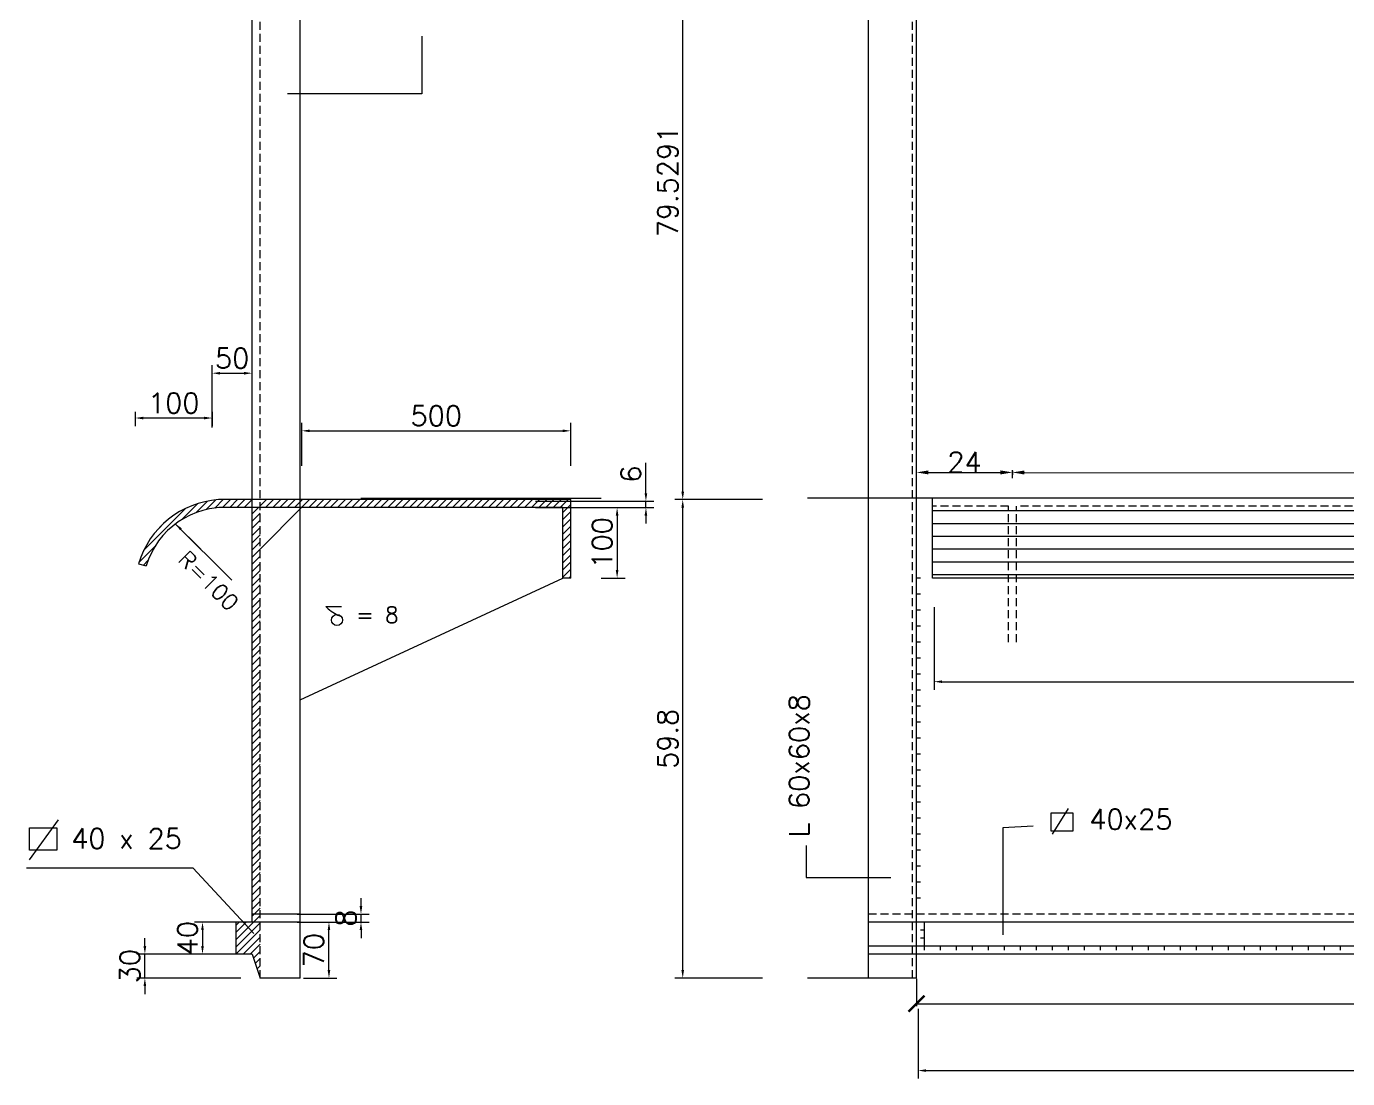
# Model space of a CAD drawing. Header units: metres. Extents: x 444 to 3227, y -3167 to -392.
# Drawn here: x 2249.2 to 2414.2, y -757.6 to -626.1 of the extents above; entities that cross this region are included whole.
import ezdxf

# ---------------------------------------------------------------- set-up
doc = ezdxf.new("R2010")
doc.units = ezdxf.units.M
doc.linetypes.add('DASHEDX2', pattern=[1.5, 1, -0.5])
doc.layers.get('0').update_dxf_attribs({"linetype": 'CONTINUOUS'})
doc.layers.get('DEFPOINTS').update_dxf_attribs({"linetype": 'CONTINUOUS'})
doc.layers.add('BANGUNAN', color=7, linetype='CONTINUOUS')
doc.layers.add('DIMENSI', color=7, linetype='CONTINUOUS')
doc.styles.get("Standard").update_dxf_attribs({"font": 'Simplex.shx', "height": 2.5})
doc.dimstyles.new('Skala 100', dxfattribs={"dimtxt": 0.2, "dimasz": 2, "dimexe": 0.3, "dimexo": 0.1, "dimgap": 0.05, "dimtad": 3, "dimtih": 1, "dimtoh": 1, "dimdec": 0, "dimzin": 0, "dimdsep": 46, "dimtxsty": 'Standard', "dimblk": 'ARCHTICK', "dimcen": -0.2, "dimclrd": 8, "dimclre": 8, "dimclrt": 10, "dimadec": 0, "dimazin": 0, "dimtfac": 1, "dimtdec": 0, "dimtofl": 0, "dimtmove": 0, "dimatfit": 3, "dimldrblk": 'ARCHTICK', "dimfxl": 1, "dimtolj": 1, "dimtzin": 0, "dimarcsym": 0})
doc.dimstyles.new('Skala 200', dxfattribs={"dimtxt": 0.2, "dimasz": 1.5, "dimexe": 0.3, "dimexo": 0.1, "dimgap": 0.05, "dimtad": 3, "dimtih": 1, "dimtoh": 1, "dimdec": 0, "dimlfac": 2, "dimzin": 0, "dimdsep": 46, "dimtxsty": 'Standard', "dimcen": -0.2, "dimclrd": 8, "dimclre": 8, "dimclrt": 10, "dimadec": 0, "dimazin": 0, "dimtfac": 1, "dimtdec": 0, "dimtofl": 0, "dimtmove": 0, "dimatfit": 3, "dimfxl": 1, "dimtolj": 1, "dimtzin": 0, "dimarcsym": 0})
doc.dimstyles.get("Standard").update_dxf_attribs({"dimtxt": 0.18, "dimasz": 0.18, "dimexe": 0.18, "dimexo": 0.0625, "dimgap": 0.09, "dimtad": 0, "dimtih": 1, "dimtoh": 1, "dimdec": 4, "dimzin": 0, "dimdsep": 46, "dimtxsty": 'Standard', "dimcen": 0.09, "dimadec": 0, "dimazin": 0, "dimtfac": 1, "dimtdec": 4, "dimtofl": 0, "dimtmove": 0, "dimatfit": 3, "dimfxl": 1, "dimtolj": 1, "dimtzin": 0, "dimarcsym": 0})
pattern_1 = [(45, (1643.5781, -949.0842), (-0.4490128, 0.4490128), [])]

# ---------------------------------------------------------------- blocks, each defined once
blk = doc.blocks.new('*D82')
at = {"layer": 'DEFPOINTS', "color": 0}
for p in [(2360.58, -748.28), (2960.38, -748.28), (2960.38, -756.63)]:
    blk.add_point(p, dxfattribs=at)
at = {"layer": 'DIMENSI', "color": 1, "lineweight": -2}
for p, q in [((2360.58, -748.91), (2360.58, -757.63)), ((2960.38, -748.91), (2960.38, -757.63)), ((2361.58, -756.63), (2959.38, -756.63))]:
    blk.add_line(p, q, dxfattribs=at)
at = {"layer": 'DIMENSI', "color": 1}
for points in [[(2361.58, -756.47), (2361.58, -756.8), (2360.58, -756.63)], [(2959.38, -756.47), (2959.38, -756.8), (2960.38, -756.63)]]:
    blk.add_solid(points, dxfattribs=at)
at = {"layer": 'DIMENSI', "color": 2, "insert": (2909.18, -754.76), "char_height": 2.5, "attachment_point": 5}
blk.add_mtext('\\A1;B ', dxfattribs=at)
blk = doc.blocks.new('*D83')
at = {"layer": 'DEFPOINTS', "color": 0}
for p in [(2331.18, -605.76), (2341.58, -605.76), (2341.58, -685.28)]:
    blk.add_point(p, dxfattribs=at)
at = {"layer": 'DIMENSI', "color": 1, "lineweight": -2}
for p, q in [((2340.95, -605.76), (2330.18, -605.76)), ((2331.18, -684.28), (2331.18, -606.76)), ((2340.95, -685.28), (2330.18, -685.28))]:
    blk.add_line(p, q, dxfattribs=at)
at = {"layer": 'DIMENSI', "color": 1}
for points in [[(2331.01, -606.76), (2331.34, -606.76), (2331.18, -605.76)], [(2331.01, -684.28), (2331.34, -684.28), (2331.18, -685.28)]]:
    blk.add_solid(points, dxfattribs=at)
at = {"layer": 'DIMENSI', "color": 2, "insert": (2329.3, -645.52), "char_height": 2.5, "attachment_point": 5, "rotation": 90}
blk.add_mtext('\\A1;79.5291', dxfattribs=at)
blk = doc.blocks.new('*D84')
at = {"layer": 'DEFPOINTS', "color": 0}
for p in [(2372.37, -681.58), (2660.38, -681.88), (2660.38, -682.18)]:
    blk.add_point(p, dxfattribs=at)
at = {"layer": 'DIMENSI', "color": 8, "lineweight": -2}
for p, q in [((2372.37, -681.68), (2372.37, -682.18)), ((2373.87, -681.89), (2658.88, -682.18)), ((2660.38, -681.98), (2660.38, -682.48))]:
    blk.add_line(p, q, dxfattribs=at)
at = {"layer": 'DIMENSI', "color": 8}
for points in [[(2373.87, -681.64), (2373.87, -682.14), (2372.37, -681.88)], [(2658.88, -681.93), (2658.88, -682.43), (2660.38, -682.18)]]:
    blk.add_solid(points, dxfattribs=at)
at = {"layer": 'DIMENSI', "color": 10, "insert": (2516.38, -680.73), "char_height": 2.5, "attachment_point": 5}
blk.add_mtext('\\A1;576', dxfattribs=at)
blk = doc.blocks.new('*D85')
at = {"layer": 'DEFPOINTS', "color": 0}
for p in [(2362.58, -698.08), (2958.38, -698.08), (2958.38, -708.03)]:
    blk.add_point(p, dxfattribs=at)
at = {"layer": 'DIMENSI', "color": 1, "lineweight": -2}
for p, q in [((2362.58, -698.71), (2362.58, -709.03)), ((2958.38, -698.71), (2958.38, -709.03)), ((2363.58, -708.03), (2957.38, -708.03))]:
    blk.add_line(p, q, dxfattribs=at)
at = {"layer": 'DIMENSI', "color": 1}
for points in [[(2363.58, -707.87), (2363.58, -708.2), (2362.58, -708.03)], [(2957.38, -707.87), (2957.38, -708.2), (2958.38, -708.03)]]:
    blk.add_solid(points, dxfattribs=at)
at = {"layer": 'DIMENSI', "color": 2, "insert": (2910.18, -706.16), "char_height": 2.5, "attachment_point": 5}
blk.add_mtext('\\A1;B -10', dxfattribs=at)
blk = doc.blocks.new('*D86')
at = {"layer": 'DEFPOINTS', "color": 0}
for p in [(2331.18, -685.28), (2341.78, -685.28), (2341.78, -745.08)]:
    blk.add_point(p, dxfattribs=at)
at = {"layer": 'DIMENSI', "color": 1, "lineweight": -2}
for p, q in [((2341.15, -685.28), (2330.18, -685.28)), ((2331.18, -744.08), (2331.18, -686.28)), ((2341.15, -745.08), (2330.18, -745.08))]:
    blk.add_line(p, q, dxfattribs=at)
at = {"layer": 'DIMENSI', "color": 1}
for points in [[(2331.01, -686.28), (2331.34, -686.28), (2331.18, -685.28)], [(2331.01, -744.08), (2331.34, -744.08), (2331.18, -745.08)]]:
    blk.add_solid(points, dxfattribs=at)
at = {"layer": 'DIMENSI', "color": 2, "insert": (2329.3, -715.18), "char_height": 2.5, "attachment_point": 5, "rotation": 90}
blk.add_mtext('\\A1;59.8', dxfattribs=at)
blk = doc.blocks.new('*D87')
at = {"layer": 'DEFPOINTS', "color": 0}
for p in [(2263.98, -742.08), (2276.58, -742.08), (2276.58, -745.08)]:
    blk.add_point(p, dxfattribs=at)
at = {"layer": 'DIMENSI', "color": 1, "lineweight": -2}
for p, q in [((2263.98, -741.08), (2263.98, -740.08)), ((2275.95, -742.08), (2262.98, -742.08)), ((2263.98, -745.08), (2263.98, -742.08)), ((2275.95, -745.08), (2262.98, -745.08)), ((2263.98, -746.08), (2263.98, -747.08))]:
    blk.add_line(p, q, dxfattribs=at)
at = {"layer": 'DIMENSI', "color": 1}
for points in [[(2263.81, -741.08), (2264.14, -741.08), (2263.98, -742.08)], [(2263.81, -746.08), (2264.14, -746.08), (2263.98, -745.08)]]:
    blk.add_solid(points, dxfattribs=at)
at = {"layer": 'DIMENSI', "color": 2, "insert": (2262.1, -743.58), "char_height": 2.5, "attachment_point": 5, "rotation": 90}
blk.add_mtext('\\A1;30', dxfattribs=at)
blk = doc.blocks.new('*D88')
at = {"layer": 'DEFPOINTS', "color": 0}
for p in [(2283.18, -738.08), (2286.98, -738.08), (2283.18, -745.08)]:
    blk.add_point(p, dxfattribs=at)
at = {"layer": 'DIMENSI', "color": 1, "lineweight": -2}
for p, q in [((2283.8, -738.08), (2287.98, -738.08)), ((2286.98, -744.08), (2286.98, -739.08)), ((2283.8, -745.08), (2287.98, -745.08))]:
    blk.add_line(p, q, dxfattribs=at)
at = {"layer": 'DIMENSI', "color": 1}
for points in [[(2286.81, -739.08), (2287.14, -739.08), (2286.98, -738.08)], [(2286.81, -744.08), (2287.14, -744.08), (2286.98, -745.08)]]:
    blk.add_solid(points, dxfattribs=at)
at = {"layer": 'DIMENSI', "color": 2, "insert": (2285.1, -741.58), "char_height": 2.5, "attachment_point": 5, "rotation": 90}
blk.add_mtext('\\A1;70', dxfattribs=at)
blk = doc.blocks.new('*D89')
at = {"layer": 'DEFPOINTS', "color": 0}
for p in [(2275.98, -738.08), (2271.18, -742.08), (2275.98, -742.08)]:
    blk.add_point(p, dxfattribs=at)
at = {"layer": 'DIMENSI', "color": 1, "lineweight": -2}
for p, q in [((2275.35, -738.08), (2270.18, -738.08)), ((2271.18, -739.08), (2271.18, -741.08)), ((2275.35, -742.08), (2270.18, -742.08))]:
    blk.add_line(p, q, dxfattribs=at)
at = {"layer": 'DIMENSI', "color": 1}
for points in [[(2271.01, -739.08), (2271.34, -739.08), (2271.18, -738.08)], [(2271.01, -741.08), (2271.34, -741.08), (2271.18, -742.08)]]:
    blk.add_solid(points, dxfattribs=at)
at = {"layer": 'DIMENSI', "color": 2, "insert": (2269.3, -740.08), "char_height": 2.5, "attachment_point": 5, "rotation": 90}
blk.add_mtext('\\A1;40', dxfattribs=at)
blk = doc.blocks.new('*D90')
at = {"layer": 'DEFPOINTS', "color": 0}
for p in [(2282.38, -737.08), (2290.98, -737.08), (2282.38, -738.08)]:
    blk.add_point(p, dxfattribs=at)
at = {"layer": 'DIMENSI', "color": 1, "lineweight": -2}
for p, q in [((2290.98, -736.08), (2290.98, -735.08)), ((2283, -737.08), (2291.98, -737.08)), ((2290.98, -738.08), (2290.98, -737.08)), ((2283, -738.08), (2291.98, -738.08)), ((2290.98, -739.08), (2290.98, -740.08))]:
    blk.add_line(p, q, dxfattribs=at)
at = {"layer": 'DIMENSI', "color": 1}
for points in [[(2290.81, -736.08), (2291.14, -736.08), (2290.98, -737.08)], [(2290.81, -739.08), (2291.14, -739.08), (2290.98, -738.08)]]:
    blk.add_solid(points, dxfattribs=at)
at = {"layer": 'DIMENSI', "color": 2, "insert": (2289.1, -737.58), "char_height": 2.5, "attachment_point": 5, "rotation": 90}
blk.add_mtext('\\A1;8', dxfattribs=at)
blk = doc.blocks.new('*D91')
at = {"layer": 'DEFPOINTS', "color": 0}
for p in [(2317.18, -676.68), (2283.58, -681.68), (2317.18, -681.68)]:
    blk.add_point(p, dxfattribs=at)
at = {"layer": 'DIMENSI', "color": 1, "lineweight": -2}
for p, q in [((2283.58, -681.06), (2283.58, -675.68)), ((2284.58, -676.68), (2316.18, -676.68)), ((2317.18, -681.06), (2317.18, -675.68))]:
    blk.add_line(p, q, dxfattribs=at)
at = {"layer": 'DIMENSI', "color": 1}
for points in [[(2284.58, -676.52), (2284.58, -676.85), (2283.58, -676.68)], [(2316.18, -676.52), (2316.18, -676.85), (2317.18, -676.68)]]:
    blk.add_solid(points, dxfattribs=at)
at = {"layer": 'DIMENSI', "color": 2, "insert": (2300.38, -674.81), "char_height": 2.5, "attachment_point": 5}
blk.add_mtext('\\A1;500', dxfattribs=at)
blk = doc.blocks.new('*D92')
at = {"layer": 'DEFPOINTS', "color": 0}
for p in [(2277.38, -669.48), (2272.38, -676.88), (2277.38, -676.88)]:
    blk.add_point(p, dxfattribs=at)
at = {"layer": 'DIMENSI', "color": 1, "lineweight": -2}
for p, q in [((2272.38, -676.26), (2272.38, -668.48)), ((2277.38, -676.26), (2277.38, -668.48)), ((2273.38, -669.48), (2276.38, -669.48))]:
    blk.add_line(p, q, dxfattribs=at)
at = {"layer": 'DIMENSI', "color": 1}
for points in [[(2273.38, -669.32), (2273.38, -669.65), (2272.38, -669.48)], [(2276.38, -669.32), (2276.38, -669.65), (2277.38, -669.48)]]:
    blk.add_solid(points, dxfattribs=at)
at = {"layer": 'DIMENSI', "color": 2, "insert": (2274.88, -667.61), "char_height": 2.5, "attachment_point": 5}
blk.add_mtext('\\A1;50', dxfattribs=at)
blk = doc.blocks.new('*D93')
at = {"layer": 'DEFPOINTS', "color": 0}
for p in [(2262.78, -673.68), (2262.78, -675.08), (2272.38, -673.68)]:
    blk.add_point(p, dxfattribs=at)
at = {"layer": 'DIMENSI', "color": 1, "lineweight": -2}
for p, q in [((2262.78, -674.31), (2262.78, -676.08)), ((2271.38, -675.08), (2263.78, -675.08)), ((2272.38, -674.31), (2272.38, -676.08))]:
    blk.add_line(p, q, dxfattribs=at)
at = {"layer": 'DIMENSI', "color": 1}
for points in [[(2263.78, -674.92), (2263.78, -675.25), (2262.78, -675.08)], [(2271.38, -674.92), (2271.38, -675.25), (2272.38, -675.08)]]:
    blk.add_solid(points, dxfattribs=at)
at = {"layer": 'DIMENSI', "color": 2, "insert": (2267.58, -673.21), "char_height": 2.5, "attachment_point": 5}
blk.add_mtext('\\A1;100', dxfattribs=at)
blk = doc.blocks.new('*D94')
at = {"layer": 'DEFPOINTS', "color": 0}
for p in [(2320.38, -686.28), (2320.38, -695.08), (2322.98, -695.08)]:
    blk.add_point(p, dxfattribs=at)
at = {"layer": 'DIMENSI', "color": 1, "lineweight": -2}
for p, q in [((2321, -686.28), (2323.98, -686.28)), ((2322.98, -687.28), (2322.98, -694.08)), ((2321, -695.08), (2323.98, -695.08))]:
    blk.add_line(p, q, dxfattribs=at)
at = {"layer": 'DIMENSI', "color": 1}
for points in [[(2322.81, -687.28), (2323.14, -687.28), (2322.98, -686.28)], [(2322.81, -694.08), (2323.14, -694.08), (2322.98, -695.08)]]:
    blk.add_solid(points, dxfattribs=at)
at = {"layer": 'DIMENSI', "color": 2, "insert": (2321.1, -690.68), "char_height": 2.5, "attachment_point": 5, "rotation": 90}
blk.add_mtext('\\A1;100', dxfattribs=at)
blk = doc.blocks.new('*D95')
at = {"layer": 'DEFPOINTS', "color": 0}
for p in [(2312.18, -685.48), (2312.18, -686.28), (2326.58, -685.48)]:
    blk.add_point(p, dxfattribs=at)
at = {"layer": 'DIMENSI', "color": 1, "lineweight": -2}
for p, q in [((2326.58, -684.48), (2326.58, -680.69)), ((2312.8, -685.48), (2327.58, -685.48)), ((2312.8, -686.28), (2327.58, -686.28)), ((2326.58, -686.28), (2326.58, -685.48)), ((2326.58, -687.28), (2326.58, -688.28))]:
    blk.add_line(p, q, dxfattribs=at)
at = {"layer": 'DIMENSI', "color": 1}
for points in [[(2326.41, -684.48), (2326.74, -684.48), (2326.58, -685.48)], [(2326.41, -687.28), (2326.74, -687.28), (2326.58, -686.28)]]:
    blk.add_solid(points, dxfattribs=at)
at = {"layer": 'DIMENSI', "color": 2, "insert": (2324.7, -682.09), "char_height": 2.5, "attachment_point": 5, "rotation": 90}
blk.add_mtext('\\A1;6', dxfattribs=at)
blk = doc.blocks.new('*D96')
at = {"layer": 'DEFPOINTS', "color": 0}
for p in [(2360.38, -682.68), (2372.37, -681.88), (2372.37, -682.68)]:
    blk.add_point(p, dxfattribs=at)
at = {"layer": 'DIMENSI', "color": 8, "lineweight": -2}
for p, q in [((2360.38, -682.58), (2360.38, -681.58)), ((2372.37, -682.58), (2372.37, -681.58)), ((2361.88, -681.88), (2370.87, -681.88))]:
    blk.add_line(p, q, dxfattribs=at)
at = {"layer": 'DIMENSI', "color": 8}
for points in [[(2361.88, -681.63), (2361.88, -682.13), (2360.38, -681.88)], [(2370.87, -681.63), (2370.87, -682.13), (2372.37, -681.88)]]:
    blk.add_solid(points, dxfattribs=at)
at = {"layer": 'DIMENSI', "color": 10, "insert": (2366.38, -680.58), "char_height": 2.5, "attachment_point": 5}
blk.add_mtext('\\A1;24', dxfattribs=at)
blk = doc.blocks.new('_ArchTick')
at = {"color": 0, "linetype": 'ByBlock', "const_width": 0.15}
blk.add_lwpolyline([(-0.5, -0.5), (0.5, 0.5)], dxfattribs=at)
blk = doc.blocks.new('*D111')
at = {"layer": 'DEFPOINTS', "color": 0}
for p in [(2360.38, -745.08), (2960.38, -745.08), (2960.38, -748.28)]:
    blk.add_point(p, dxfattribs=at)
at = {"layer": 'DIMENSI', "color": 8, "lineweight": -2}
for p, q in [((2360.38, -745.18), (2360.38, -748.58)), ((2960.38, -745.18), (2960.38, -748.58)), ((2360.38, -748.28), (2960.38, -748.28))]:
    blk.add_line(p, q, dxfattribs=at)
at = {"layer": 'DIMENSI', "color": 8, "lineweight": -2, "xscale": 2, "yscale": 2, "zscale": 2, "rotation": 180}
blk.add_blockref('_ArchTick', (2360.38, -748.28), dxfattribs=at)
at = {"layer": 'DIMENSI', "color": 8, "lineweight": -2, "xscale": 2, "yscale": 2, "zscale": 2}
blk.add_blockref('_ArchTick', (2960.38, -748.28), dxfattribs=at)
at = {"layer": 'DIMENSI', "color": 10, "insert": (2660.38, -746.98), "char_height": 2.5, "attachment_point": 5}
blk.add_mtext('\\A1;600', dxfattribs=at)

msp = doc.modelspace()

# ---------------------------------------------------------------- hatches: boundary and pattern name
at = {"layer": 'BANGUNAN'}
h = msp.add_hatch(dxfattribs=at)
h.set_pattern_fill('ANSI31', color=1, scale=0.2, style=0)
h.set_pattern_definition(pattern_1)
h.paths.add_polyline_path([(2278.37809, -686.28422), (2277.37809, -686.28422), (2277.37809, -737.08422), (2278.37809, -737.08422)])
h.paths.add_polyline_path([(2277.37809, -686.28422), (2277.37809, -685.28422), (2273.17809, -685.28422, 0.311391495), (2263.17809, -693.28422), (2264.13567, -693.57238, -0.351728858), (2274.74176, -686.28422)])
h.paths.add_polyline_path([(2283.37809, -686.28422), (2283.37809, -685.28422), (2278.37809, -685.28422), (2278.37809, -686.28422)])
h.paths.add_polyline_path([(2317.17809, -685.28422), (2283.37809, -685.28422), (2283.37809, -686.28422), (2316.17809, -686.28422), (2316.17809, -695.08422), (2317.17809, -695.08422)])
at = {"layer": 'DIMENSI'}
h = msp.add_hatch(dxfattribs=at)
h.set_pattern_fill('ANSI31', color=1, scale=0.2, style=0)
h.set_pattern_definition(pattern_1)
h.paths.add_polyline_path([(2277.37809, -737.08422), (2277.37809, -738.08422), (2278.37809, -738.08422), (2278.37809, -737.08422)])
h.paths.add_polyline_path([(2278.37809, -738.08422), (2275.37809, -738.08422), (2275.37809, -742.08422), (2277.37809, -742.08422), (2278.37809, -745.08422)])

# ---------------------------------------------------------------- linework, layer by layer
at = {"layer": 'BANGUNAN', "color": 3}
for p, q in [((2277.37809, -738.08422), (2277.37809, -557.75516)), ((2283.37809, -745.08422), (2283.37809, -557.75516)), ((2354.37809, -745.08422), (2354.37809, -557.75516))]:
    msp.add_line(p, q, dxfattribs=at)
at = {"layer": 'BANGUNAN', "color": 2, "linetype": 'DASHEDX2'}
for p, q in [((2278.37809, -745.08422), (2278.37809, -556.75516)), ((2359.87809, -745.08422), (2359.87809, -559.25516)), ((2371.87809, -686.08422), (2362.37809, -686.08422)), ((2371.87809, -703.08422), (2371.87809, -686.08422)), ((2417.87809, -686.08422), (2372.87809, -686.08422)), ((2372.87809, -703.08422), (2372.87809, -686.08422)), ((2263.17809, -693.28422), (2264.13567, -693.57238)), ((2317.17809, -695.08422), (2316.17809, -695.08422)), ((2359.87809, -745.08422), (2359.87809, -695.08422)), ((2418.37809, -737.08422), (2354.37809, -737.08422))]:
    msp.add_line(p, q, dxfattribs=at)
at = {"layer": 'BANGUNAN', "color": 2}
for p, q in [((2360.37809, -745.08422), (2360.37809, -559.75516)), ((2290.97809, -685.08422), (2320.97809, -685.08422)), ((2418.37809, -685.08422), (2346.77809, -685.08422)), ((2362.37809, -695.08422), (2362.37809, -685.08422)), ((2418.37809, -686.68422), (2362.37809, -686.68422)), ((2418.37809, -688.28422), (2362.37809, -688.28422)), ((2418.37809, -689.88422), (2362.37809, -689.88422)), ((2418.37809, -691.48422), (2362.37809, -691.48422)), ((2418.37809, -693.08422), (2362.37809, -693.08422)), ((2418.37809, -694.68422), (2362.37809, -694.68422)), ((2360.87809, -695.08422), (2360.37809, -695.08422)), ((2418.37809, -695.08422), (2362.37809, -695.08422)), ((2360.87809, -697.08422), (2360.37809, -697.08422)), ((2360.87809, -699.08422), (2360.37809, -699.08422)), ((2360.87809, -701.08422), (2360.37809, -701.08422)), ((2360.87809, -703.08422), (2360.37809, -703.08422)), ((2360.87809, -705.08422), (2360.37809, -705.08422)), ((2360.87809, -707.08422), (2360.37809, -707.08422)), ((2360.87809, -709.08422), (2360.37809, -709.08422)), ((2360.87809, -711.08422), (2360.37809, -711.08422)), ((2360.87809, -713.08422), (2360.37809, -713.08422)), ((2360.87809, -715.08422), (2360.37809, -715.08422)), ((2360.87809, -717.08422), (2360.37809, -717.08422)), ((2360.87809, -719.08422), (2360.37809, -719.08422)), ((2360.87809, -721.08422), (2360.37809, -721.08422)), ((2360.87809, -723.08422), (2360.37809, -723.08422)), ((2360.87809, -725.08422), (2360.37809, -725.08422)), ((2360.87809, -727.08422), (2360.37809, -727.08422)), ((2360.87809, -729.08422), (2360.37809, -729.08422)), ((2360.87809, -731.08422), (2360.37809, -731.08422)), ((2360.87809, -733.08422), (2360.37809, -733.08422)), ((2360.87809, -735.08422), (2360.37809, -735.08422)), ((2360.37809, -743.08422), (2360.37809, -737.08422)), ((2360.37809, -743.08422), (2360.37809, -737.08422)), ((2360.37809, -743.08422), (2360.37809, -737.08422)), ((2360.37809, -743.08422), (2360.37809, -737.08422)), ((2275.37809, -742.08422), (2275.37809, -738.08422)), ((2283.37809, -738.08422), (2275.37809, -738.08422)), ((2960.37809, -738.08422), (2354.37809, -738.08422)), ((2361.37809, -739.08422), (2360.87809, -739.08422)), ((2361.37809, -741.08422), (2361.37809, -738.08422)), ((2959.37809, -741.08422), (2354.37809, -741.08422)), ((2361.37809, -740.08422), (2360.87809, -740.08422)), ((2361.37809, -741.08422), (2360.87809, -741.08422)), ((2361.37809, -741.58422), (2361.37809, -741.08422)), ((2363.37809, -741.58422), (2363.37809, -741.08422)), ((2365.37809, -741.58422), (2365.37809, -741.08422)), ((2367.37809, -741.58422), (2367.37809, -741.08422)), ((2369.37809, -741.58422), (2369.37809, -741.08422)), ((2371.37809, -741.58422), (2371.37809, -741.08422)), ((2373.37809, -741.58422), (2373.37809, -741.08422)), ((2375.37809, -741.58422), (2375.37809, -741.08422)), ((2377.37809, -741.58422), (2377.37809, -741.08422)), ((2379.37809, -741.58422), (2379.37809, -741.08422)), ((2381.37809, -741.58422), (2381.37809, -741.08422)), ((2383.37809, -741.58422), (2383.37809, -741.08422)), ((2385.37809, -741.58422), (2385.37809, -741.08422)), ((2387.37809, -741.58422), (2387.37809, -741.08422)), ((2389.37809, -741.58422), (2389.37809, -741.08422)), ((2391.37809, -741.58422), (2391.37809, -741.08422)), ((2393.37809, -741.58422), (2393.37809, -741.08422)), ((2395.37809, -741.58422), (2395.37809, -741.08422)), ((2397.37809, -741.58422), (2397.37809, -741.08422)), ((2399.37809, -741.58422), (2399.37809, -741.08422)), ((2401.37809, -741.58422), (2401.37809, -741.08422)), ((2403.37809, -741.58422), (2403.37809, -741.08422)), ((2405.37809, -741.58422), (2405.37809, -741.08422)), ((2407.37809, -741.58422), (2407.37809, -741.08422)), ((2409.37809, -741.58422), (2409.37809, -741.08422)), ((2411.37809, -741.58422), (2411.37809, -741.08422)), ((2413.37809, -741.58422), (2413.37809, -741.08422)), ((2277.37809, -742.08422), (2275.37809, -742.08422)), ((2277.37809, -742.08422), (2278.37809, -745.08422)), ((2960.37809, -742.08422), (2354.37809, -742.08422)), ((2283.37809, -745.08422), (2278.37809, -745.08422)), ((2360.37809, -745.08422), (2346.77809, -745.08422))]:
    msp.add_line(p, q, dxfattribs=at)
at = {"layer": 'BANGUNAN', "color": 2, "linetype": 'ByBlock'}
for p, q in [((2317.17809, -685.28422), (2273.17809, -685.28422)), ((2316.17809, -686.28422), (2273.21443, -686.28422)), ((2316.17809, -695.08422), (2316.17809, -686.28422)), ((2317.17809, -695.08422), (2317.17809, -685.28422)), ((2283.37809, -737.08422), (2277.37809, -737.08422))]:
    msp.add_line(p, q, dxfattribs=at)
for radius, start in [(11.27841, 94.0675196), (10.27841, 85.9324804)]:
    msp.add_arc((2273.97809, -696.53422), radius, start, 163.2520969, dxfattribs=at)
at = {"layer": 'DIMENSI', "color": 2}
for p, q in [((2298.57809, -627.35516), (2298.57809, -634.15516)), ((2298.57809, -634.55516), (2281.77809, -634.55516)), ((2298.57809, -634.15516), (2298.57809, -634.55516)), ((2283.54885, -686.28422), (2278.37809, -691.45498)), ((2267.77809, -688.28422), (2274.84916, -695.35529)), ((2283.37809, -710.28422), (2316.17809, -695.08422)), ((2377.57809, -724.48422), (2377.17809, -724.48422)), ((2377.17809, -724.48422), (2377.17809, -726.68422)), ((2377.37809, -727.08422), (2379.37809, -723.88422)), ((2379.97809, -724.48422), (2377.57809, -724.48422)), ((2379.97809, -726.68422), (2379.97809, -724.48422)), ((2249.57809, -730.28422), (2253.17809, -725.28422)), ((2374.97809, -726.08422), (2371.17809, -726.28422)), ((2249.57809, -729.08422), (2249.57809, -726.28422)), ((2249.57809, -726.28422), (2252.97809, -726.28422)), ((2252.97809, -726.28422), (2252.97809, -729.08422)), ((2371.17809, -726.28422), (2371.17809, -739.68422)), ((2377.17809, -726.68422), (2379.97809, -726.68422)), ((2252.97809, -729.08422), (2249.57809, -729.08422)), ((2346.57809, -728.48422), (2346.57809, -732.48422)), ((2249.17809, -731.28422), (2269.97809, -731.28422)), ((2269.97809, -731.28422), (2277.57809, -739.48422)), ((2346.57809, -732.48422), (2357.17809, -732.48422))]:
    msp.add_line(p, q, dxfattribs=at)
msp.add_lwpolyline([(2286.85809, -698.92422), (2286.57809, -698.64422), (2288.53809, -698.64422)], dxfattribs=at)
msp.add_circle((2287.97809, -700.32422), 0.7, dxfattribs=at)
msp.add_arc((2291.61809, -692.69422), 7.84031, 232.6185465, 246.8685792, dxfattribs=at)

# ---------------------------------------------------------------- texts
for s, height, rotation, p in [('R=100', 2, 315, (2267.97809, -692.88422)), ('L 60x60x8', 2.5, 90, (2346.97809, -727.48422))]:
    msp.add_text(s, height=height, rotation=rotation, dxfattribs=at).set_placement(p)
for s, height, p in [('= 8', 2, (2290.37809, -700.68422)), ('40x25', 2.5, (2381.97809, -726.48422)), ('40 x 25', 2.5, (2254.77809, -728.88422))]:
    msp.add_text(s, height=height, dxfattribs=at).set_placement(p)

# ---------------------------------------------------------------- dimensions: what is measured, and where the dimension line sits
at = {"layer": 'DIMENSI'}
for p1, p2, distance, picture, middle in [((2341.57809, -685.28422), (2341.57809, -605.75516), 10.4, '*D83', (2329.30309, -645.51969)), ((2341.77809, -745.08422), (2341.77809, -685.28422), 10.6, '*D86', (2329.30309, -715.18422))]:
    dim = msp.add_aligned_dim(p1=p1, p2=p2, distance=distance, dimstyle='Standard', override={"dimtxt": 1, "dimasz": 1, "dimexe": 1, "dimexo": 0.625, "dimgap": 0.625, "dimtad": 1, "dimtih": 0, "dimtoh": 0, "dimzin": 8, "dimlunit": 6, "dimcen": 1, "dimclrd": 1, "dimclre": 1, "dimclrt": 2, "dimtofl": 1}, dxfattribs=at)
    dim.commit()
    dim.dimension.update_dxf_attribs({"geometry": picture, "text_midpoint": middle})
at = {"layer": 'DIMENSI', "color": 2}
dim = msp.add_linear_dim(base=(2277.37809, -669.48422), p1=(2272.37809, -676.88422), p2=(2277.37809, -676.88422), angle=0, text='50', dimstyle='Standard', override={"dimtxt": 1, "dimasz": 1, "dimexe": 1, "dimexo": 0.625, "dimgap": 0.625, "dimtad": 1, "dimtih": 0, "dimtoh": 0, "dimzin": 8, "dimlunit": 6, "dimcen": 1, "dimclrd": 1, "dimclre": 1, "dimclrt": 2, "dimtofl": 1}, dxfattribs=at)
dim.commit()
dim.dimension.update_dxf_attribs({"geometry": '*D92', "text_midpoint": (2274.87809, -669.48422), "dimtype": 161})
at = {"layer": 'DIMENSI'}
for p1, p2, distance, text, picture, middle in [((2272.37809, -673.68422), (2262.77809, -673.68422), 1.4, '100', '*D93', (2267.57809, -673.20922)), ((2283.57809, -681.68422), (2317.17809, -681.68422), 5, '500', '*D91', (2300.37809, -674.80922)), ((2312.17809, -686.28422), (2312.17809, -685.48422), -14.4, '6', '*D95', (2324.70309, -682.08541)), ((2320.37809, -686.28422), (2320.37809, -695.08422), 2.6, '100', '*D94', (2321.10309, -690.68422)), ((2283.17809, -745.08422), (2283.17809, -738.08422), -3.8, '70', '*D88', (2285.10309, -741.58422))]:
    dim = msp.add_aligned_dim(p1=p1, p2=p2, distance=distance, text=text, dimstyle='Standard', override={"dimtxt": 1, "dimasz": 1, "dimexe": 1, "dimexo": 0.625, "dimgap": 0.625, "dimtad": 1, "dimtih": 0, "dimtoh": 0, "dimzin": 8, "dimlunit": 6, "dimcen": 1, "dimclrd": 1, "dimclre": 1, "dimclrt": 2, "dimtofl": 1}, dxfattribs=at)
    dim.commit()
    dim.dimension.update_dxf_attribs({"geometry": picture, "text_midpoint": middle})
for p1, p2, distance, picture, middle in [((2360.37809, -682.68422), (2372.37438, -682.68422), 0.8, '*D96', (2366.37623, -680.58422)), ((2372.37438, -681.58422), (2660.37809, -681.88422), -0.3, '*D84', (2516.37728, -680.73088))]:
    dim = msp.add_aligned_dim(p1=p1, p2=p2, distance=distance, dimstyle='Skala 200', dxfattribs=at)
    dim.commit()
    dim.dimension.update_dxf_attribs({"geometry": picture, "text_midpoint": middle})
for base, p1, p2, angle, text, picture, middle in [((2958.37809, -708.03422), (2362.57809, -698.08422), (2958.37809, -698.08422), 0, 'B -10', '*D85', (2910.17809, -708.03422)), ((2290.97809, -737.08422), (2282.37809, -738.08422), (2282.37809, -737.08422), 90, '8', '*D90', (2290.97809, -737.58422)), ((2271.17809, -742.08422), (2275.97809, -738.08422), (2275.97809, -742.08422), 270, '40', '*D89', (2271.17809, -740.08422)), ((2263.97809, -742.08422), (2276.57809, -745.08422), (2276.57809, -742.08422), 90, '30', '*D87', (2263.97809, -743.58422)), ((2960.37809, -756.63422), (2360.57809, -748.28422), (2960.37809, -748.28422), 0, 'B ', '*D82', (2909.17809, -756.63422))]:
    dim = msp.add_linear_dim(base=base, p1=p1, p2=p2, angle=angle, text=text, dimstyle='Standard', override={"dimtxt": 1, "dimasz": 1, "dimexe": 1, "dimexo": 0.625, "dimgap": 0.625, "dimtad": 1, "dimtih": 0, "dimtoh": 0, "dimzin": 8, "dimlunit": 6, "dimcen": 1, "dimclrd": 1, "dimclre": 1, "dimclrt": 2, "dimtofl": 1}, dxfattribs=at)
    dim.commit()
    dim.dimension.update_dxf_attribs({"geometry": picture, "text_midpoint": middle, "dimtype": 161})
at = {"layer": 'DIMENSI', "color": 2}
dim = msp.add_linear_dim(base=(2960.37809, -748.28422), p1=(2360.37809, -745.08422), p2=(2960.37809, -745.08422), dimstyle='Skala 100', dxfattribs=at)
dim.commit()
dim.dimension.update_dxf_attribs({"geometry": '*D111', "text_midpoint": (2660.37809, -746.98422)})

# ---------------------------------------------------------------- leaders
at = {"layer": 'DIMENSI', "color": 1}
msp.add_leader([(2267.77809, -688.28422), (2270.97809, -691.48422)], dimstyle='Standard', override={"dimtxt": 1, "dimasz": 1, "dimexe": 1, "dimexo": 0.625, "dimgap": 0.625, "dimtad": 1, "dimtih": 0, "dimtoh": 0, "dimzin": 8, "dimcen": 1, "dimclrd": 1, "dimclre": 1, "dimclrt": 2, "dimtofl": 1}, dxfattribs=at)

doc.saveas('drawing.dxf')
